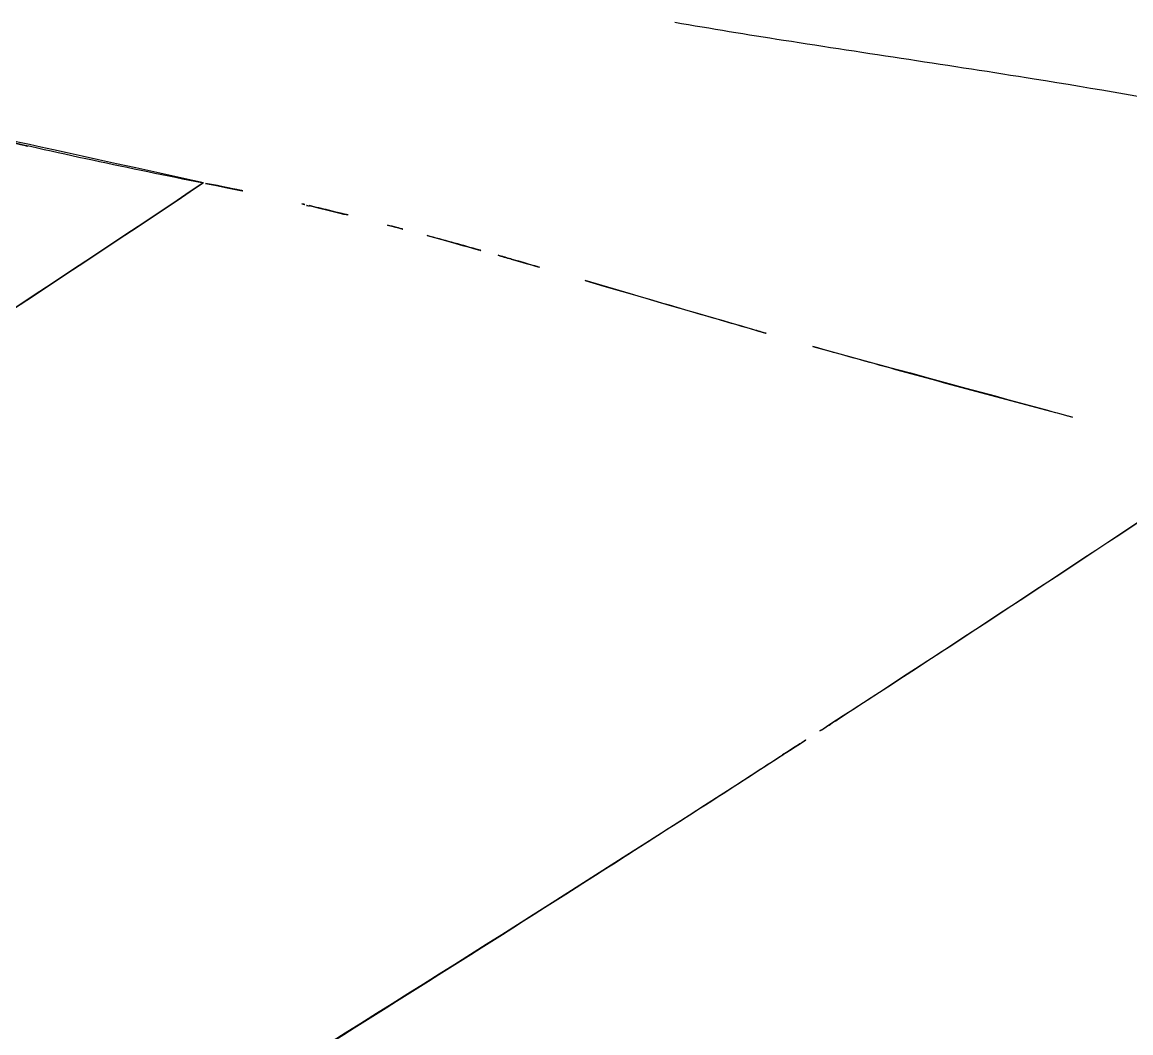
# Model space of a CAD drawing. Extents: x 16296660632 to 16296668616, y -37409619871 to -37409616241.
# Drawn here: x 16296668334.31 to 16296668383.88, y -37409617272.92 to -37409617227.71 of the extents above; entities that cross this region are included whole.
import ezdxf

# ---------------------------------------------------------------- set-up
doc = ezdxf.new("R2010")
doc.units = 0
doc.header["$LTSCALE"] = 10
doc.header["$MEASUREMENT"] = 0
doc.layers.get('0').update_dxf_attribs({"linetype": 'CONTINUOUS'})

msp = doc.modelspace()

# ---------------------------------------------------------------- linework, layer by layer
at = {"linetype": 'Continuous'}
for points, start_tangent, end_tangent in [([(16296668363.492201, -37409617227.711357), (16296668368.3552, -37409617228.512573), (16296668379.55224, -37409617230.243027), (16296668395.743771, -37409617233.034714)], (0.98505396, -0.172246034), (0.985617091, -0.168993932)), ([(16296668329.50264, -37409617232.004311), (16296668329.73967, -37409617232.066788), (16296668342.407591, -37409617234.902168)], (0.966801029, -0.255530369), (0.983374086, -0.181591321)), ([(16296668342.409599, -37409617234.900673), (16296668332.52504, -37409617232.758171), (16296668329.502871, -37409617232.003487)], (-0.980492979, 0.196554112), (-0.967931503, 0.251214262)), ([(16296668342.407591, -37409617234.902168), (16296668323.646259, -37409617247.254318)], (-0.831539042, -0.555466309), (-0.8388986, -0.544287735)), ([(16296668323.64959, -37409617247.259453), (16296668342.407591, -37409617234.902168)], (0.839011261, 0.544114054), (0.83102722, 0.55623175)), ([(16296668342.50989, -37409617234.921532), (16296668346.81975, -37409617235.840141)], (0.98243371, -0.186611911), (0.973775869, -0.227509467)), ([(16296668346.81975, -37409617235.840141), (16296668347.14625, -37409617235.916847)], (0.973775869, -0.227509467), (0.973203304, -0.229946363)), ([(16296668347.1422, -37409617235.933998), (16296668346.81576, -37409617235.85717)], (-0.973147503, 0.2301824), (-0.973653101, 0.228034292)), ([(16296668347.14625, -37409617235.916847), (16296668348.008261, -37409617236.123383), (16296668350.63876, -37409617236.785583)], (0.973203304, -0.229946362), (0.96777168, -0.251829258)), ([(16296668350.63876, -37409617236.785583), (16296668352.413, -37409617237.256439)], (0.96777168, -0.251829258), (0.96534229, -0.260987095)), ([(16296668352.413, -37409617237.256439), (16296668354.604059, -37409617237.860893), (16296668355.58997, -37409617238.139977)], (0.96534229, -0.260987095), (0.96170053, -0.274102334)), ([(16296668355.58997, -37409617238.139977), (16296668356.17071, -37409617238.306099)], (0.96170053, -0.274102334), (0.961187664, -0.275895404)), ([(16296668356.171261, -37409617238.304176), (16296668355.857861, -37409617238.21582), (16296668355.589821, -37409617238.140511)], (-0.962361103, 0.271774001), (-0.962823955, 0.270129658)), ([(16296668356.17071, -37409617238.306099), (16296668359.475491, -37409617239.268089)], (0.961187664, -0.275895404), (0.959449549, -0.281880404)), ([(16296668359.475491, -37409617239.268089), (16296668361.51141, -37409617239.866867), (16296668367.074989, -37409617241.484863), (16296668369.658001, -37409617242.218651)], (0.959449549, -0.281880404), (0.962536168, -0.271153325)), ([(16296668369.658001, -37409617242.218651), (16296668373.377319, -37409617243.254539), (16296668380.527109, -37409617245.18499), (16296668384.32, -37409617246.179024)], (0.962536168, -0.271153325), (0.967912261, -0.251288391)), ([(16296668371.02038, -37409617258.733131), (16296668388.214581, -37409617247.416946)], (0.838686585, 0.54461437), (0.831941914, 0.554862733)), ([(16296668388.21526, -37409617247.417953), (16296668371.02379, -37409617258.73838)], (-0.831484895, -0.55554736), (-0.838791849, -0.544452233)), ([(16296668371.02379, -37409617258.73838), (16296668368.31447, -37409617260.49308)], (-0.838791849, -0.544452233), (-0.839890463, -0.54275594)), ([(16296668368.311489, -37409617260.488472), (16296668371.02038, -37409617258.733131)], (0.839740299, 0.542988241), (0.838686585, 0.54461437)), ([(16296668368.31447, -37409617260.49308), (16296668366.908171, -37409617261.400833), (16296668344.540911, -37409617275.565399), (16296668321.03697, -37409617289.917549), (16296668297.170031, -37409617303.960258)], (-0.839890463, -0.54275594), (-0.866030461, -0.499991241)), ([(16296668297.17005, -37409617303.960258), (16296668328.69348, -37409617285.316521), (16296668359.083509, -37409617266.412292), (16296668368.311489, -37409617260.488472)], (0.86652425, 0.499134976), (0.8397403, 0.542988239))]:
    msp.add_spline(points, degree=3, dxfattribs=dict(at, start_tangent=start_tangent, end_tangent=end_tangent))

doc.saveas('drawing.dxf')
